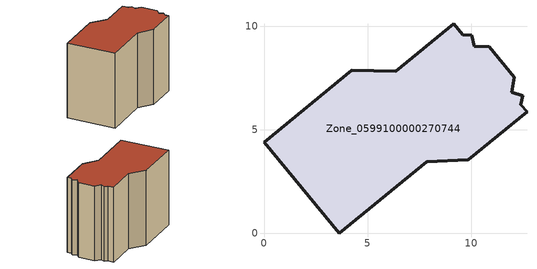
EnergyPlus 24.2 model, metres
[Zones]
Zone_0599100000270744
 floor ground (C_G): 10.14,9.03 10.88,9.01 12.09,7.54 11.96,6.81 12.49,6.64 12.41,6.2 12.7,5.86 9.87,3.54 7.85,3.45 3.64,0 0,4.4 4.24,7.87 6.36,7.83 9.16,10.11 9.6,9.58 10.04,9.55 z0
 wall outside (C_F): 6.36,7.83 4.24,7.87 0,4.4 3.64,0 7.85,3.45 9.87,3.54 12.7,5.86 12.41,6.2 12.49,6.64 11.96,6.81 12.09,7.54 10.88,9.01 10.14,9.03 10.04,9.55 9.6,9.58 9.16,10.11 6.36,7.83 z0:8.97
 roof outside (C_R): 10.14,9.03 10.04,9.55 9.6,9.58 9.16,10.11 6.36,7.83 4.24,7.87 0,4.4 3.64,0 7.85,3.45 9.87,3.54 12.7,5.86 12.41,6.2 12.49,6.64 11.96,6.81 12.09,7.54 10.88,9.01 z8.97
[BUILDING]
Pand.0599100000270744: North Axis=0; Terrain=City; Loads Convergence Tolerance Value=0.04; Temperature Convergence Tolerance Value=0.4; Solar Distribution=FullExterior; Maximum Number of Warmup Days=25; Minimum Number of Warmup Days=1
[Site:Location]
Rotterdam.The.Hague.AP_ZH_NLD Design_Conditions: Latitude=51.96; Longitude=4.45; Time Zone=1; Elevation=-4.5
[SITE:GROUNDTEMPERATURE:BUILDINGSURFACE]
18, 18, 18, 18, 18, 18, 18, 18, 18, 18, 18, 18
[MATERIAL] Thermal Absorptance=0.9; Solar Absorptance=0.7; Visible Absorptance=0.7
Name | Roughness | Thickness | Conductivity | Density | Specific Heat
G.TI.1946 | MediumSmooth | 0.15 | 1 | 540 | 1210
F.TI.1946 | Rough | 0.3 | 0.857143 | 1920 | 840
R.TI.1946 | MediumRough | 0.2 | 0.1 | 1500 | 1000
[CONSTRUCTION]
C_G: G.TI.1946
C_F: F.TI.1946
C_R: R.TI.1946
[ZONE]
Zone_0599100000270744: Type=1; Multiplier=1; Ceiling Height=Autocalculate; Volume=Autocalculate; Floor Area=autocalculate; Part of Total Floor Area=Yes
[ZONEINFILTRATION:DESIGNFLOWRATE]
Infil_Zone_0599100000270744: Zone or ZoneList or Space or SpaceList=Zone_0599100000270744; Schedule=AlwaysOn; Design Flow Rate Calculation Method=Flow/Area; Flow Rate per Floor Area=0.003; Constant Term Coefficient=1; Temperature Term Coefficient=0; Velocity Term Coefficient=0; Velocity Squared Term Coefficient=0
[HVACTEMPLATE:ZONE:IDEALLOADSAIRSYSTEM]
Zone_0599100000270744: Maximum Heating Supply Air Temperature=50; Minimum Cooling Supply Air Temperature=13; Maximum Heating Supply Air Humidity Ratio=0.0156; Minimum Cooling Supply Air Humidity Ratio=0.0077; Heating Limit=NoLimit; Cooling Limit=NoLimit; Dehumidification Control Type=ConstantSensibleHeatRatio; Cooling Sensible Heat Ratio=0.7; Dehumidification Setpoint=60; Humidification Control Type=None; Humidification Setpoint=30; Outdoor Air Method=None; Outdoor Air Flow Rate per Person=0.00944; Outdoor Air Flow Rate per Zone Floor Area=0; Outdoor Air Flow Rate per Zone=0; Demand Controlled Ventilation Type=None; Outdoor Air Economizer Type=NoEconomizer; Heat Recovery Type=None; Sensible Heat Recovery Effectiveness=0.7; Latent Heat Recovery Effectiveness=0.65
[ZONECONTROL:THERMOSTAT]
ThermostatControl_Zone_0599100000270744: Zone or ZoneList=Zone_0599100000270744; Control Type Schedule=DualSetpointControlType; Control 1=Thermostat_Zone_0599100000270744; Temperature Difference Between Cutout And Setpoint=0
[THERMOSTATSETPOINT:DUALSETPOINT]
Thermostat_Zone_0599100000270744: Heating Setpoint Temperature Schedule=HeatingSetpoint_Zone_0599100000270744; Cooling Setpoint Temperature Schedule=CoolingSetpoint_Zone_0599100000270744
[SCHEDULE:COMPACT]
HeatingSetpoint_Zone_0599100000270744: Through: 12/31, For: AllDays, Until: 24:00, 21
CoolingSetpoint_Zone_0599100000270744: Through: 12/31, For: AllDays, Until: 24:00, 24
DualSetpointControlType: Through: 12/31, For: AllDays, Until: 24:00, 4
AlwaysOn: Through: 12/31, For: AllDays, Until: 24:00, 1
